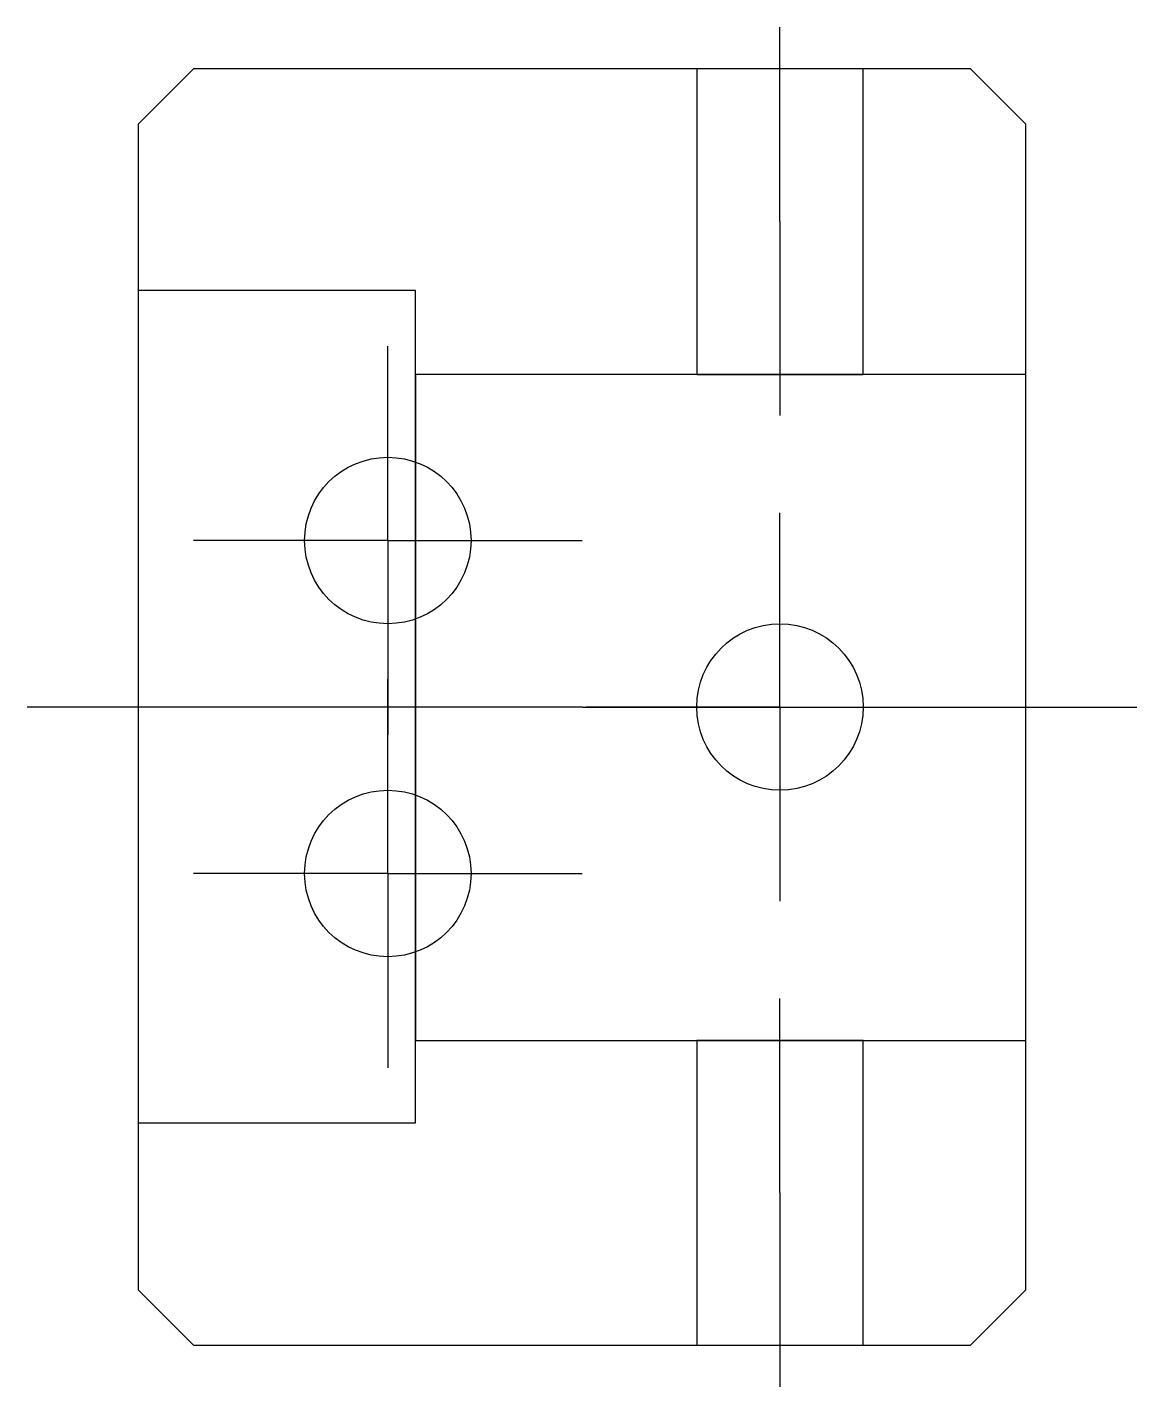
# Model space of a CAD drawing. Extents: x 13.4 to 33.4, y -7.2 to 17.3.
import ezdxf

# ---------------------------------------------------------------- set-up
doc = ezdxf.new("R2010")
doc.units = 0
doc.header["$MEASUREMENT"] = 0
doc.linetypes.add('K5LT_AXLED', pattern=[19.5, 15, -1.5, 1.5, -1.5])
doc.linetypes.add('K5LT_BASIC', pattern=[0])
doc.layers.add('Системный слой', color=7, linetype='Continuous')

# ---------------------------------------------------------------- blocks, each defined once
blk = doc.blocks.new('*U')
at = {"layer": 'Системный слой', "color": 30, "linetype": 'K5LT_AXLED'}
for p, q in [((26.962, 13.845), (26.962, 17.345)), ((26.962, 13.845), (26.962, 10.345)), ((19.895, 8.095), (19.895, 11.595)), ((26.962, 5.095), (26.962, 8.595)), ((19.895, 8.095), (16.395, 8.095)), ((19.895, 8.095), (23.395, 8.095)), ((19.895, 8.095), (19.895, 4.595)), ((19.895, 2.095), (19.895, 5.595)), ((23.395, 5.095), (13.395, 5.095)), ((23.395, 5.095), (33.395, 5.095)), ((26.962, 5.095), (23.462, 5.095)), ((26.962, 5.095), (30.462, 5.095)), ((26.962, 5.095), (26.962, 1.595)), ((19.895, 2.095), (16.395, 2.095)), ((19.895, 2.095), (23.395, 2.095)), ((19.895, 2.095), (19.895, -1.405)), ((26.962, -3.655), (26.962, -0.155)), ((26.962, -3.655), (26.962, -7.155))]:
    blk.add_line(p, q, dxfattribs=at)
at = {"layer": 'Системный слой', "color": 5, "linetype": 'K5LT_BASIC'}
for p, q in [((16.395, 16.595), (15.395, 15.595)), ((30.395, 16.595), (16.395, 16.595)), ((28.462, 16.595), (25.462, 16.595)), ((25.462, 16.595), (25.462, 11.084)), ((28.462, 11.084), (28.462, 16.595)), ((31.395, 15.595), (30.395, 16.595)), ((15.395, 15.595), (15.395, -5.405)), ((31.395, -5.405), (31.395, 15.595)), ((20.395, 12.603), (15.395, 12.603)), ((15.395, 12.603), (15.395, -2.397)), ((20.395, -2.397), (20.395, 12.603)), ((31.395, 11.085), (20.395, 11.085)), ((20.395, 11.085), (20.395, -0.915)), ((25.462, 11.084), (28.462, 11.084)), ((31.395, -0.915), (31.395, 11.085)), ((20.395, -0.915), (31.395, -0.915)), ((28.462, -0.916), (25.462, -0.916)), ((25.462, -0.916), (25.462, -6.405)), ((28.462, -6.405), (28.462, -0.916)), ((15.395, -2.397), (20.395, -2.397)), ((15.395, -5.405), (16.395, -6.405)), ((30.395, -6.405), (31.395, -5.405)), ((16.395, -6.405), (30.395, -6.405)), ((25.462, -6.405), (28.462, -6.405))]:
    blk.add_line(p, q, dxfattribs=at)

msp = doc.modelspace()

# ---------------------------------------------------------------- linework, layer by layer
at = {"layer": 'Системный слой', "color": 5, "linetype": 'K5LT_BASIC'}
for centre in [(19.895, 8.095), (26.962, 5.095), (19.895, 2.095)]:
    msp.add_circle(centre, 1.5, dxfattribs=at)

# ---------------------------------------------------------------- block references
at = {"layer": 'Системный слой'}
msp.add_blockref('*U', (0, 0), dxfattribs=at)
msp.add_blockref('*U', (0, 0), dxfattribs=at)
msp.add_blockref('*U', (0, 0), dxfattribs=at)
msp.add_blockref('*U', (0, 0), dxfattribs=at)
msp.add_blockref('*U', (0, 0), dxfattribs=at)
msp.add_blockref('*U', (0, 0), dxfattribs=at)
msp.add_blockref('*U', (0, 0), dxfattribs=at)
msp.add_blockref('*U', (0, 0), dxfattribs=at)
msp.add_blockref('*U', (0, 0), dxfattribs=at)
msp.add_blockref('*U', (0, 0), dxfattribs=at)
msp.add_blockref('*U', (0, 0), dxfattribs=at)

doc.saveas('drawing.dxf')
